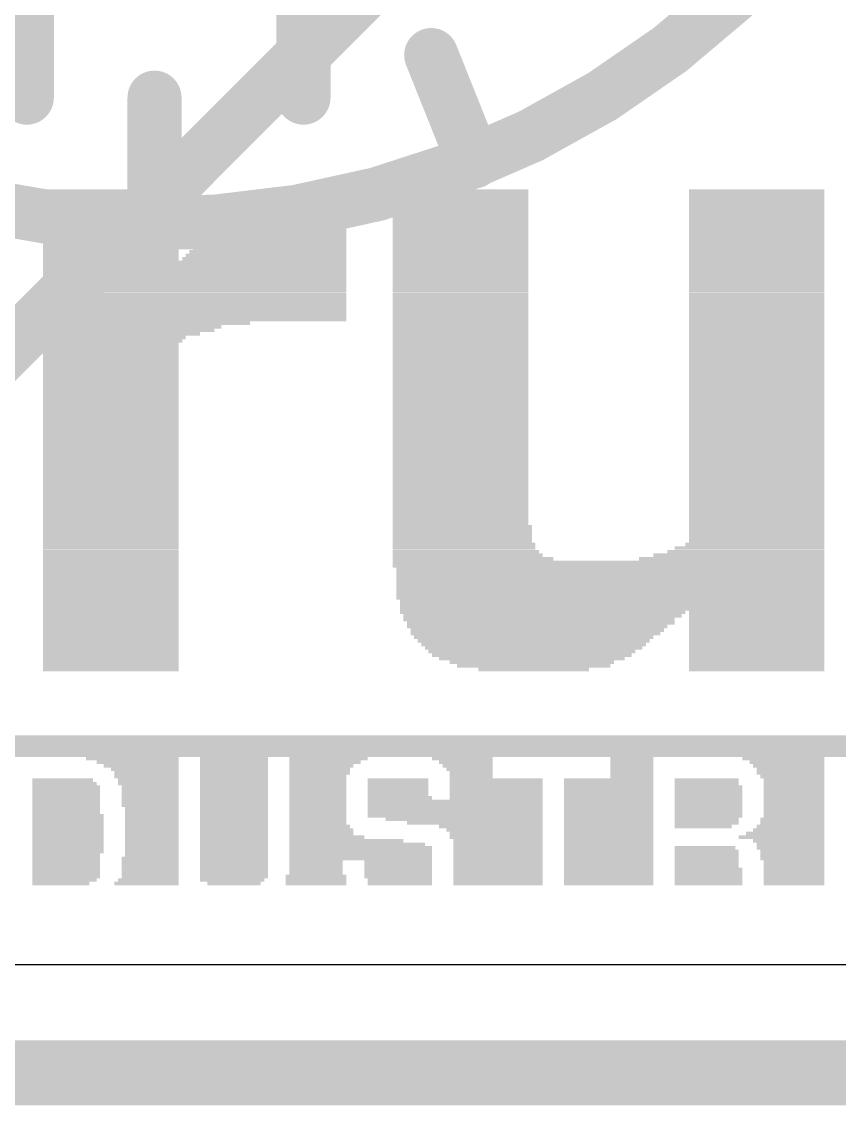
# Model space of a CAD drawing. Extents: x -30.6 to 30.6, y -30.6 to 30.6.
# Drawn here: x 21.88 to 25.72, y -30.63 to -25.54 of the extents above; entities that cross this region are included whole.
import ezdxf

# ---------------------------------------------------------------- set-up
doc = ezdxf.new("R2010")
doc.units = 0
for name, color, linetype in [('1', 12, 'CONTINUOUS'), ('16', 5, 'CONTINUOUS'), ('20', 53, 'CONTINUOUS'), ('21', 40, 'CONTINUOUS')]:
    doc.layers.add(name, color=color, linetype=linetype)

# ---------------------------------------------------------------- blocks, each defined once
blk = doc.blocks.new('RECT')
blk.add_solid([(-0.5, -0.5), (0.5, -0.5), (-0.5, 0.5), (0.5, 0.5)])

msp = doc.modelspace()

# ---------------------------------------------------------------- linework, layer by layer
at = {"layer": '1'}
for points, const_width in [([(21.464, -27.432), (27.865, -21.031)], 0.254), ([(-30.48, -30.48), (30.48, -30.48)], 0.3048)]:
    msp.add_lwpolyline(points, dxfattribs=dict(at, const_width=const_width))
at = {"layer": '16'}
for points, const_width in [([(18.8, -24, 5.1283), (18.8, -21)], 0.254), ([(23.859, -25.6764, 1), (23.741, -25.7236)], 0.127), ([(22.5635, -25.9, 1), (22.4365, -25.9)], 0.127), ([(21.8365, -25.9, 1), (21.9635, -25.9)], 0.127), ([(23.1365, -25.9, 1), (23.2635, -25.9)], 0.127), ([(23.941, -26.2236, 1), (24.059, -26.1764)], 0.127), ([(22.4365, -26.5, 1), (22.5635, -26.5)], 0.127)]:
    msp.add_lwpolyline(points, format="xyb", dxfattribs=dict(at, const_width=const_width))
for points, const_width in [([(21.9, -25.3), (21.9, -25.9)], 0.254), ([(23.2, -25.3), (23.2, -25.9)], 0.254), ([(24, -26.2), (23.8, -25.7)], 0.254), ([(22.5, -26.5), (22.5, -25.9)], 0.254), ([(-30.48, -30.48), (30.48, -30.48)], 0.3048)]:
    msp.add_lwpolyline(points, dxfattribs=dict(at, const_width=const_width))
at = {"layer": '20'}
msp.add_line((29.972, -29.972), (-30.028, -29.972), dxfattribs=at)

# ---------------------------------------------------------------- block references
at = {"layer": '21'}
for p, xscale, yscale in [((22.2949, -26.3388), 0.6371, 0.0168), ((22.2949, -26.3556), 0.6371, 0.0167), ((23.2001, -26.3556), 0.4024, 0.0167), ((23.2085, -26.3388), 0.3856, 0.0168), ((23.9377, -26.3388), 0.637, 0.0168), ((23.9377, -26.3556), 0.637, 0.0167), ((25.3292, -26.3388), 0.6371, 0.0168), ((25.3292, -26.3556), 0.6371, 0.0167), ((22.2949, -26.3723), 0.6371, 0.0168), ((22.2949, -26.3891), 0.6371, 0.0168), ((22.2949, -26.4059), 0.6371, 0.0167), ((23.1499, -26.4059), 0.5029, 0.0167), ((23.1582, -26.3891), 0.4862, 0.0168), ((23.175, -26.3723), 0.4527, 0.0168), ((23.9377, -26.3723), 0.637, 0.0168), ((23.9377, -26.3891), 0.637, 0.0168), ((23.9377, -26.4059), 0.637, 0.0167), ((25.3292, -26.3723), 0.6371, 0.0168), ((25.3292, -26.3891), 0.6371, 0.0168), ((25.3292, -26.4059), 0.6371, 0.0167), ((22.2949, -26.4226), 0.6371, 0.0168), ((22.2949, -26.4394), 0.6371, 0.0167), ((22.2949, -26.4561), 0.6371, 0.0168), ((23.1247, -26.4561), 0.5532, 0.0168), ((23.1331, -26.4226), 0.5365, 0.0168), ((23.1331, -26.4394), 0.5365, 0.0167), ((23.9377, -26.4226), 0.637, 0.0168), ((23.9377, -26.4394), 0.637, 0.0167), ((23.9377, -26.4561), 0.637, 0.0168), ((25.3292, -26.4226), 0.6371, 0.0168), ((25.3292, -26.4394), 0.6371, 0.0167), ((25.3292, -26.4561), 0.6371, 0.0168), ((22.2949, -26.4729), 0.6371, 0.0168), ((22.2949, -26.4897), 0.6371, 0.0167), ((22.2949, -26.5064), 0.6371, 0.0168), ((22.2949, -26.5232), 0.6371, 0.0168), ((23.0828, -26.5232), 0.6371, 0.0168), ((23.0912, -26.5064), 0.6203, 0.0168), ((23.0996, -26.4897), 0.6035, 0.0167), ((23.1079, -26.4729), 0.5868, 0.0168), ((23.9377, -26.4729), 0.637, 0.0168), ((23.9377, -26.4897), 0.637, 0.0167), ((23.9377, -26.5064), 0.637, 0.0168), ((23.9377, -26.5232), 0.637, 0.0168), ((25.3292, -26.4729), 0.6371, 0.0168), ((25.3292, -26.4897), 0.6371, 0.0167), ((25.3292, -26.5064), 0.6371, 0.0168), ((25.3292, -26.5232), 0.6371, 0.0168), ((22.2949, -26.54), 0.6371, 0.0167), ((22.2949, -26.5567), 0.6371, 0.0168), ((22.2949, -26.5735), 0.6371, 0.0168), ((23.0577, -26.5735), 0.6873, 0.0168), ((23.066, -26.5567), 0.6706, 0.0168), ((23.0744, -26.54), 0.6538, 0.0167), ((23.9377, -26.54), 0.637, 0.0167), ((23.9377, -26.5567), 0.637, 0.0168), ((23.9377, -26.5735), 0.637, 0.0168), ((25.3292, -26.54), 0.6371, 0.0167), ((25.3292, -26.5567), 0.6371, 0.0168), ((25.3292, -26.5735), 0.6371, 0.0168), ((22.2949, -26.5903), 0.6371, 0.0167), ((22.2949, -26.607), 0.6371, 0.0168), ((22.2949, -26.6238), 0.6371, 0.0168), ((23.0325, -26.6238), 0.7376, 0.0168), ((23.0409, -26.607), 0.7209, 0.0168), ((23.0493, -26.5903), 0.7041, 0.0167), ((23.9377, -26.5903), 0.637, 0.0167), ((23.9377, -26.607), 0.637, 0.0168), ((23.9377, -26.6238), 0.637, 0.0168), ((25.3292, -26.5903), 0.6371, 0.0167), ((25.3292, -26.607), 0.6371, 0.0168), ((25.3292, -26.6238), 0.6371, 0.0168), ((22.6888, -26.6741), 1.425, 0.0167), ((22.2949, -26.6406), 0.6371, 0.0167), ((22.2949, -26.6573), 0.6371, 0.0168), ((23.0157, -26.6573), 0.7712, 0.0168), ((23.0241, -26.6406), 0.7544, 0.0167), ((23.9377, -26.6406), 0.637, 0.0167), ((23.9377, -26.6573), 0.637, 0.0168), ((23.9377, -26.6741), 0.637, 0.0167), ((25.3292, -26.6406), 0.6371, 0.0167), ((25.3292, -26.6573), 0.6371, 0.0168), ((25.3292, -26.6741), 0.6371, 0.0167), ((22.6888, -26.6908), 1.425, 0.0168), ((22.6888, -26.7076), 1.425, 0.0168), ((22.6888, -26.7244), 1.425, 0.0167), ((23.9377, -26.6908), 0.637, 0.0168), ((23.9377, -26.7076), 0.637, 0.0168), ((23.9377, -26.7244), 0.637, 0.0167), ((25.3292, -26.6908), 0.6371, 0.0168), ((25.3292, -26.7076), 0.6371, 0.0168), ((25.3292, -26.7244), 0.6371, 0.0167), ((22.6888, -26.7411), 1.425, 0.0168), ((22.6888, -26.7579), 1.425, 0.0168), ((22.6888, -26.7747), 1.425, 0.0167), ((23.9377, -26.7411), 0.637, 0.0168), ((23.9377, -26.7579), 0.637, 0.0168), ((23.9377, -26.7747), 0.637, 0.0167), ((25.3292, -26.7411), 0.6371, 0.0168), ((25.3292, -26.7579), 0.6371, 0.0168), ((25.3292, -26.7747), 0.6371, 0.0167), ((22.6888, -26.7914), 1.425, 0.0168), ((22.6888, -26.8082), 1.425, 0.0168), ((22.6888, -26.825), 1.425, 0.0167), ((23.9377, -26.7914), 0.637, 0.0168), ((23.9377, -26.8082), 0.637, 0.0168), ((23.9377, -26.825), 0.637, 0.0167), ((25.3292, -26.7914), 0.6371, 0.0168), ((25.3292, -26.8082), 0.6371, 0.0168), ((25.3292, -26.825), 0.6371, 0.0167), ((22.6888, -26.8417), 1.425, 0.0168), ((22.6888, -26.8585), 1.425, 0.0167), ((22.6888, -26.8752), 1.425, 0.0168), ((23.9377, -26.8417), 0.637, 0.0168), ((23.9377, -26.8585), 0.637, 0.0167), ((23.9377, -26.8752), 0.637, 0.0168), ((25.3292, -26.8417), 0.6371, 0.0168), ((25.3292, -26.8585), 0.6371, 0.0167), ((25.3292, -26.8752), 0.6371, 0.0168), ((22.6888, -26.892), 1.425, 0.0168), ((22.6888, -26.9088), 1.425, 0.0167), ((22.6888, -26.9255), 1.425, 0.0168), ((23.9377, -26.892), 0.637, 0.0168), ((23.9377, -26.9088), 0.637, 0.0167), ((23.9377, -26.9255), 0.637, 0.0168), ((25.3292, -26.892), 0.6371, 0.0168), ((25.3292, -26.9088), 0.6371, 0.0167), ((25.3292, -26.9255), 0.6371, 0.0168), ((22.6888, -26.9423), 1.425, 0.0168), ((22.3954, -26.9758), 0.8382, 0.0168), ((22.4625, -26.9591), 0.9723, 0.0167), ((23.9377, -26.9423), 0.637, 0.0168), ((23.9377, -26.9591), 0.637, 0.0167), ((23.9377, -26.9758), 0.637, 0.0168), ((25.3292, -26.9423), 0.6371, 0.0168), ((25.3292, -26.9591), 0.6371, 0.0167), ((25.3292, -26.9758), 0.6371, 0.0168), ((22.3116, -27.0261), 0.6706, 0.0168), ((22.3787, -26.9926), 0.8047, 0.0168), ((22.3452, -27.0094), 0.7377, 0.0167), ((23.9377, -26.9926), 0.637, 0.0168), ((23.9377, -27.0094), 0.637, 0.0167), ((23.9377, -27.0261), 0.637, 0.0168), ((25.3292, -26.9926), 0.6371, 0.0168), ((25.3292, -27.0094), 0.6371, 0.0167), ((25.3292, -27.0261), 0.6371, 0.0168), ((22.3032, -27.0429), 0.6538, 0.0168), ((22.2949, -27.0597), 0.6371, 0.0167), ((22.2949, -27.0764), 0.6371, 0.0168), ((23.9377, -27.0429), 0.637, 0.0168), ((23.9377, -27.0597), 0.637, 0.0167), ((23.9377, -27.0764), 0.637, 0.0168), ((25.3292, -27.0429), 0.6371, 0.0168), ((25.3292, -27.0597), 0.6371, 0.0167), ((25.3292, -27.0764), 0.6371, 0.0168), ((22.2949, -27.0932), 0.6371, 0.0167), ((22.2949, -27.1099), 0.6371, 0.0168), ((22.2949, -27.1267), 0.6371, 0.0168), ((23.9377, -27.0932), 0.637, 0.0167), ((23.9377, -27.1099), 0.637, 0.0168), ((23.9377, -27.1267), 0.637, 0.0168), ((25.3292, -27.0932), 0.6371, 0.0167), ((25.3292, -27.1099), 0.6371, 0.0168), ((25.3292, -27.1267), 0.6371, 0.0168), ((22.2949, -27.1435), 0.6371, 0.0167), ((22.2949, -27.1602), 0.6371, 0.0168), ((22.2949, -27.177), 0.6371, 0.0168), ((23.9377, -27.1435), 0.637, 0.0167), ((23.9377, -27.1602), 0.637, 0.0168), ((23.9377, -27.177), 0.637, 0.0168), ((25.3292, -27.1435), 0.6371, 0.0167), ((25.3292, -27.1602), 0.6371, 0.0168), ((25.3292, -27.177), 0.6371, 0.0168), ((22.2949, -27.1938), 0.6371, 0.0167), ((22.2949, -27.2105), 0.6371, 0.0168), ((22.2949, -27.2273), 0.6371, 0.0168), ((23.9377, -27.1938), 0.637, 0.0167), ((23.9377, -27.2105), 0.637, 0.0168), ((23.9377, -27.2273), 0.637, 0.0168), ((25.3292, -27.1938), 0.6371, 0.0167), ((25.3292, -27.2105), 0.6371, 0.0168), ((25.3292, -27.2273), 0.6371, 0.0168), ((22.2949, -27.2441), 0.6371, 0.0167), ((22.2949, -27.2608), 0.6371, 0.0168), ((22.2949, -27.2776), 0.6371, 0.0167), ((23.9377, -27.2441), 0.637, 0.0167), ((23.9377, -27.2608), 0.637, 0.0168), ((23.9377, -27.2776), 0.637, 0.0167), ((25.3292, -27.2441), 0.6371, 0.0167), ((25.3292, -27.2608), 0.6371, 0.0168), ((25.3292, -27.2776), 0.6371, 0.0167), ((22.2949, -27.2943), 0.6371, 0.0168), ((22.2949, -27.3111), 0.6371, 0.0168), ((22.2949, -27.3279), 0.6371, 0.0167), ((23.9377, -27.2943), 0.637, 0.0168), ((23.9377, -27.3111), 0.637, 0.0168), ((23.9377, -27.3279), 0.637, 0.0167), ((25.3292, -27.2943), 0.6371, 0.0168), ((25.3292, -27.3111), 0.6371, 0.0168), ((25.3292, -27.3279), 0.6371, 0.0167), ((22.2949, -27.3446), 0.6371, 0.0168), ((22.2949, -27.3614), 0.6371, 0.0168), ((22.2949, -27.3782), 0.6371, 0.0167), ((23.9377, -27.3446), 0.637, 0.0168), ((23.9377, -27.3614), 0.637, 0.0168), ((23.9377, -27.3782), 0.637, 0.0167), ((25.3292, -27.3446), 0.6371, 0.0168), ((25.3292, -27.3614), 0.6371, 0.0168), ((25.3292, -27.3782), 0.6371, 0.0167), ((22.2949, -27.3949), 0.6371, 0.0168), ((22.2949, -27.4117), 0.6371, 0.0168), ((22.2949, -27.4285), 0.6371, 0.0167), ((23.9377, -27.3949), 0.637, 0.0168), ((23.9377, -27.4117), 0.637, 0.0168), ((23.9377, -27.4285), 0.637, 0.0167), ((25.3292, -27.3949), 0.6371, 0.0168), ((25.3292, -27.4117), 0.6371, 0.0168), ((25.3292, -27.4285), 0.6371, 0.0167), ((22.2949, -27.4452), 0.6371, 0.0168), ((22.2949, -27.462), 0.6371, 0.0168), ((22.2949, -27.4788), 0.6371, 0.0167), ((23.9377, -27.4452), 0.637, 0.0168), ((23.9377, -27.462), 0.637, 0.0168), ((23.9377, -27.4788), 0.637, 0.0167), ((25.3292, -27.4452), 0.6371, 0.0168), ((25.3292, -27.462), 0.6371, 0.0168), ((25.3292, -27.4788), 0.6371, 0.0167), ((22.2949, -27.4955), 0.6371, 0.0168), ((22.2949, -27.5123), 0.6371, 0.0167), ((22.2949, -27.529), 0.6371, 0.0168), ((23.9377, -27.4955), 0.637, 0.0168), ((23.9377, -27.5123), 0.637, 0.0167), ((23.9377, -27.529), 0.637, 0.0168), ((25.3292, -27.4955), 0.6371, 0.0168), ((25.3292, -27.5123), 0.6371, 0.0167), ((25.3292, -27.529), 0.6371, 0.0168), ((22.2949, -27.5458), 0.6371, 0.0168), ((22.2949, -27.5626), 0.6371, 0.0167), ((22.2949, -27.5793), 0.6371, 0.0168), ((23.9377, -27.5458), 0.637, 0.0168), ((23.9377, -27.5626), 0.637, 0.0167), ((23.9377, -27.5793), 0.637, 0.0168), ((25.3292, -27.5458), 0.6371, 0.0168), ((25.3292, -27.5626), 0.6371, 0.0167), ((25.3292, -27.5793), 0.6371, 0.0168), ((22.2949, -27.5961), 0.6371, 0.0168), ((22.2949, -27.6129), 0.6371, 0.0167), ((22.2949, -27.6296), 0.6371, 0.0168), ((23.9377, -27.5961), 0.637, 0.0168), ((23.9377, -27.6129), 0.637, 0.0167), ((23.9377, -27.6296), 0.637, 0.0168), ((25.3292, -27.5961), 0.6371, 0.0168), ((25.3292, -27.6129), 0.6371, 0.0167), ((25.3292, -27.6296), 0.6371, 0.0168), ((22.2949, -27.6464), 0.6371, 0.0168), ((22.2949, -27.6632), 0.6371, 0.0167), ((22.2949, -27.6799), 0.6371, 0.0168), ((23.9377, -27.6464), 0.637, 0.0168), ((23.9377, -27.6632), 0.637, 0.0167), ((23.9377, -27.6799), 0.637, 0.0168), ((25.3292, -27.6464), 0.6371, 0.0168), ((25.3292, -27.6632), 0.6371, 0.0167), ((25.3292, -27.6799), 0.6371, 0.0168), ((22.2949, -27.6967), 0.6371, 0.0167), ((22.2949, -27.7134), 0.6371, 0.0168), ((22.2949, -27.7302), 0.6371, 0.0168), ((23.9377, -27.6967), 0.637, 0.0167), ((23.9377, -27.7134), 0.637, 0.0168), ((23.9377, -27.7302), 0.637, 0.0168), ((25.3292, -27.6967), 0.6371, 0.0167), ((25.3292, -27.7134), 0.6371, 0.0168), ((25.3292, -27.7302), 0.6371, 0.0168), ((22.2949, -27.747), 0.6371, 0.0167), ((22.2949, -27.7637), 0.6371, 0.0168), ((22.2949, -27.7805), 0.6371, 0.0168), ((23.9377, -27.747), 0.637, 0.0167), ((23.9377, -27.7637), 0.637, 0.0168), ((23.9377, -27.7805), 0.637, 0.0168), ((25.3292, -27.747), 0.6371, 0.0167), ((25.3292, -27.7637), 0.6371, 0.0168), ((25.3292, -27.7805), 0.6371, 0.0168), ((22.2949, -27.7973), 0.6371, 0.0167), ((22.2949, -27.814), 0.6371, 0.0168), ((22.2949, -27.8308), 0.6371, 0.0168), ((23.9377, -27.7973), 0.637, 0.0167), ((23.9377, -27.814), 0.637, 0.0168), ((23.9377, -27.8308), 0.637, 0.0168), ((25.3292, -27.7973), 0.6371, 0.0167), ((25.3292, -27.814), 0.6371, 0.0168), ((25.3292, -27.8308), 0.6371, 0.0168), ((22.2949, -27.8476), 0.6371, 0.0167), ((22.2949, -27.8643), 0.6371, 0.0168), ((22.2949, -27.8811), 0.6371, 0.0168), ((23.9377, -27.8476), 0.637, 0.0167), ((23.9377, -27.8643), 0.637, 0.0168), ((23.9377, -27.8811), 0.637, 0.0168), ((25.3292, -27.8476), 0.6371, 0.0167), ((25.3292, -27.8643), 0.6371, 0.0168), ((25.3292, -27.8811), 0.6371, 0.0168), ((22.2949, -27.8979), 0.6371, 0.0167), ((22.2949, -27.9146), 0.6371, 0.0168), ((22.2949, -27.9314), 0.6371, 0.0167), ((22.2949, -27.9481), 0.6371, 0.0168), ((23.9377, -27.8979), 0.637, 0.0167), ((23.9461, -27.9146), 0.6538, 0.0168), ((23.9461, -27.9314), 0.6538, 0.0167), ((23.9461, -27.9481), 0.6538, 0.0168), ((25.3292, -27.8979), 0.6371, 0.0167), ((25.3292, -27.9146), 0.6371, 0.0168), ((25.3292, -27.9314), 0.6371, 0.0167), ((25.3292, -27.9481), 0.6371, 0.0168), ((22.2949, -27.9649), 0.6371, 0.0168), ((22.2949, -27.9817), 0.6371, 0.0167), ((22.2949, -27.9984), 0.6371, 0.0168), ((23.9461, -27.9649), 0.6538, 0.0168), ((23.9461, -27.9817), 0.6538, 0.0167), ((23.9545, -27.9984), 0.6706, 0.0168), ((25.3208, -27.9984), 0.6538, 0.0168), ((25.3292, -27.9649), 0.6371, 0.0168), ((25.3292, -27.9817), 0.6371, 0.0167), ((22.2949, -28.0152), 0.6371, 0.0168), ((22.2949, -28.032), 0.6371, 0.0167), ((22.2949, -28.0487), 0.6371, 0.0168), ((23.9545, -28.0152), 0.6706, 0.0168), ((23.9628, -28.032), 0.6873, 0.0167), ((23.9713, -28.0487), 0.7041, 0.0168), ((25.2454, -28.0487), 0.8047, 0.0168), ((25.2789, -28.032), 0.7377, 0.0167), ((25.2957, -28.0152), 0.7041, 0.0168), ((22.2949, -28.0655), 0.6371, 0.0168), ((22.2949, -28.0823), 0.6371, 0.0167), ((22.2949, -28.099), 0.6371, 0.0168), ((23.9964, -28.0655), 0.7544, 0.0168), ((24.6334, -28.0823), 2.0285, 0.0167), ((24.6334, -28.099), 2.0285, 0.0168), ((25.2118, -28.0655), 0.8718, 0.0168), ((22.2949, -28.1158), 0.6371, 0.0167), ((22.2949, -28.1325), 0.6371, 0.0168), ((22.2949, -28.1493), 0.6371, 0.0168), ((24.6419, -28.1158), 2.0117, 0.0167), ((24.6419, -28.1325), 2.0117, 0.0168), ((24.6419, -28.1493), 2.0117, 0.0168), ((22.2949, -28.1661), 0.6371, 0.0167), ((22.2949, -28.1828), 0.6371, 0.0168), ((22.2949, -28.1996), 0.6371, 0.0168), ((24.6419, -28.1661), 2.0117, 0.0167), ((24.6419, -28.1828), 2.0117, 0.0168), ((24.6419, -28.1996), 2.0117, 0.0168), ((22.2949, -28.2164), 0.6371, 0.0167), ((22.2949, -28.2331), 0.6371, 0.0168), ((22.2949, -28.2499), 0.6371, 0.0168), ((24.6419, -28.2164), 2.0117, 0.0167), ((24.6419, -28.2331), 2.0117, 0.0168), ((24.6419, -28.2499), 2.0117, 0.0168), ((22.2949, -28.2667), 0.6371, 0.0167), ((22.2949, -28.2834), 0.6371, 0.0168), ((22.2949, -28.3002), 0.6371, 0.0168), ((24.6502, -28.2667), 1.995, 0.0167), ((24.6502, -28.2834), 1.995, 0.0168), ((24.6502, -28.3002), 1.995, 0.0168), ((22.2949, -28.317), 0.6371, 0.0167), ((22.2949, -28.3337), 0.6371, 0.0168), ((22.2949, -28.3505), 0.6371, 0.0167), ((24.3233, -28.317), 1.3412, 0.0167), ((24.3233, -28.3337), 1.3076, 0.0168), ((24.3066, -28.3505), 1.2741, 0.0167), ((25.3292, -28.317), 0.6371, 0.0167), ((25.3292, -28.3337), 0.6371, 0.0168), ((25.3292, -28.3505), 0.6371, 0.0167), ((22.2949, -28.3672), 0.6371, 0.0168), ((22.2949, -28.384), 0.6371, 0.0168), ((22.2949, -28.4008), 0.6371, 0.0167), ((24.3149, -28.3672), 1.2573, 0.0168), ((24.2981, -28.384), 1.2237, 0.0168), ((24.2981, -28.4008), 1.1903, 0.0167), ((25.3292, -28.3672), 0.6371, 0.0168), ((25.3292, -28.384), 0.6371, 0.0168), ((25.3292, -28.4008), 0.6371, 0.0167), ((22.2949, -28.4175), 0.6371, 0.0168), ((22.2949, -28.4343), 0.6371, 0.0168), ((22.2949, -28.4511), 0.6371, 0.0167), ((24.2898, -28.4175), 1.1735, 0.0168), ((24.2814, -28.4343), 1.1232, 0.0168), ((24.2814, -28.4511), 1.0896, 0.0167), ((25.3292, -28.4175), 0.6371, 0.0168), ((25.3292, -28.4343), 0.6371, 0.0168), ((25.3292, -28.4511), 0.6371, 0.0167), ((22.2949, -28.4678), 0.6371, 0.0168), ((22.2949, -28.4846), 0.6371, 0.0168), ((22.2949, -28.5014), 0.6371, 0.0167), ((24.2814, -28.4678), 1.0562, 0.0168), ((24.2814, -28.4846), 1.0226, 0.0168), ((24.273, -28.5014), 0.9724, 0.0167), ((25.3292, -28.4678), 0.6371, 0.0168), ((25.3292, -28.4846), 0.6371, 0.0168), ((25.3292, -28.5014), 0.6371, 0.0167), ((22.2949, -28.5181), 0.6371, 0.0168), ((22.2949, -28.5349), 0.6371, 0.0167), ((22.2949, -28.5516), 0.6371, 0.0168), ((24.273, -28.5181), 0.9388, 0.0168), ((24.273, -28.5349), 0.8718, 0.0167), ((24.273, -28.5516), 0.7712, 0.0168), ((25.3292, -28.5181), 0.6371, 0.0168), ((25.3292, -28.5349), 0.6371, 0.0167), ((25.3292, -28.5516), 0.6371, 0.0168), ((22.2949, -28.5684), 0.6371, 0.0168), ((22.2949, -28.5852), 0.6371, 0.0167), ((24.2814, -28.5684), 0.7208, 0.0168), ((24.2813, -28.5852), 0.5197, 0.0167), ((25.3292, -28.5684), 0.6371, 0.0168), ((25.3292, -28.5852), 0.6371, 0.0167), ((20.828, -28.9037), 13.998, 0.0168), ((20.828, -28.9205), 13.998, 0.0167), ((20.828, -28.9372), 13.998, 0.0168), ((20.828, -28.954), 13.998, 0.0167), ((20.828, -28.9707), 13.998, 0.0168), ((20.828, -28.9875), 13.998, 0.0168), ((22.3955, -29.0043), 0.4359, 0.0167), ((22.8733, -29.0043), 0.3185, 0.0167), ((23.3175, -29.0043), 0.3688, 0.0167), ((23.9461, -29.0043), 0.285, 0.0167), ((24.7424, -29.0043), 0.2012, 0.0167), ((25.4549, -29.0043), 0.3856, 0.0167), ((22.4206, -29.021), 0.3856, 0.0168), ((22.4374, -29.0378), 0.3521, 0.0168), ((22.4542, -29.0546), 0.3185, 0.0167), ((22.8733, -29.021), 0.3185, 0.0168), ((22.8733, -29.0378), 0.3185, 0.0168), ((22.8733, -29.0546), 0.3185, 0.0167), ((23.3007, -29.021), 0.3352, 0.0168), ((23.284, -29.0378), 0.3017, 0.0168), ((23.2756, -29.0546), 0.2849, 0.0167), ((23.9628, -29.021), 0.2515, 0.0168), ((23.9713, -29.0378), 0.2347, 0.0168), ((23.9796, -29.0546), 0.2179, 0.0167), ((24.7424, -29.021), 0.2012, 0.0168), ((24.7424, -29.0378), 0.2012, 0.0168), ((24.7424, -29.0546), 0.2012, 0.0167), ((25.4717, -29.021), 0.3521, 0.0168), ((25.4801, -29.0378), 0.3353, 0.0168), ((25.4884, -29.0546), 0.3186, 0.0167), ((22.0685, -29.1049), 0.285, 0.0167), ((22.4625, -29.0713), 0.3018, 0.0168), ((22.4625, -29.0881), 0.3018, 0.0168), ((22.4709, -29.1049), 0.285, 0.0167), ((22.8733, -29.0713), 0.3185, 0.0168), ((22.8733, -29.0881), 0.3185, 0.0168), ((22.8733, -29.1049), 0.3185, 0.0167), ((23.2672, -29.0881), 0.2682, 0.0168), ((23.2672, -29.1049), 0.2682, 0.0167), ((23.2756, -29.0713), 0.2849, 0.0168), ((23.6444, -29.1049), 0.2849, 0.0167), ((23.988, -29.0713), 0.2012, 0.0168), ((23.988, -29.0881), 0.2012, 0.0168), ((24.1054, -29.1049), 0.4359, 0.0167), ((24.6334, -29.1049), 0.4191, 0.0167), ((24.7424, -29.0713), 0.2012, 0.0168), ((24.7424, -29.0881), 0.2012, 0.0168), ((25.0945, -29.1049), 0.3017, 0.0167), ((25.4884, -29.0713), 0.3186, 0.0168), ((25.4968, -29.0881), 0.3018, 0.0168), ((25.5052, -29.1049), 0.285, 0.0167), ((22.0769, -29.1216), 0.3018, 0.0168), ((22.0853, -29.1384), 0.3186, 0.0168), ((22.0853, -29.1552), 0.3186, 0.0167), ((22.4709, -29.1216), 0.285, 0.0168), ((22.4793, -29.1384), 0.2683, 0.0168), ((22.4793, -29.1552), 0.2683, 0.0167), ((22.8733, -29.1216), 0.3185, 0.0168), ((22.8733, -29.1384), 0.3185, 0.0168), ((22.8733, -29.1552), 0.3185, 0.0167), ((23.2672, -29.1216), 0.2682, 0.0168), ((23.2672, -29.1384), 0.2682, 0.0168), ((23.2672, -29.1552), 0.2682, 0.0167), ((23.6444, -29.1216), 0.2849, 0.0168), ((23.6444, -29.1384), 0.2849, 0.0168), ((23.6444, -29.1552), 0.2849, 0.0167), ((24.1054, -29.1216), 0.4359, 0.0168), ((24.1054, -29.1384), 0.4359, 0.0168), ((24.1054, -29.1552), 0.4359, 0.0167), ((24.6334, -29.1216), 0.4191, 0.0168), ((24.6334, -29.1384), 0.4191, 0.0168), ((24.6334, -29.1552), 0.4191, 0.0167), ((25.0945, -29.1216), 0.3017, 0.0168), ((25.1029, -29.1384), 0.3185, 0.0168), ((25.1029, -29.1552), 0.3185, 0.0167), ((25.5052, -29.1216), 0.285, 0.0168), ((25.5052, -29.1384), 0.285, 0.0168), ((25.5052, -29.1552), 0.285, 0.0167), ((22.0853, -29.1719), 0.3186, 0.0168), ((22.0853, -29.1887), 0.3186, 0.0167), ((22.0853, -29.2054), 0.3186, 0.0168), ((22.4793, -29.1719), 0.2683, 0.0168), ((22.4793, -29.1887), 0.2683, 0.0167), ((22.4793, -29.2054), 0.2683, 0.0168), ((22.8733, -29.1719), 0.3185, 0.0168), ((22.8733, -29.1887), 0.3185, 0.0167), ((22.8733, -29.2054), 0.3185, 0.0168), ((23.2672, -29.1719), 0.2682, 0.0168), ((23.2672, -29.1887), 0.2682, 0.0167), ((23.2672, -29.2054), 0.2682, 0.0168), ((23.9126, -29.2054), 0.8214, 0.0168), ((23.6444, -29.1719), 0.2849, 0.0168), ((23.6528, -29.1887), 0.3017, 0.0167), ((24.1054, -29.1719), 0.4359, 0.0168), ((24.1054, -29.1887), 0.4359, 0.0167), ((24.6334, -29.1719), 0.4191, 0.0168), ((24.6334, -29.1887), 0.4191, 0.0167), ((24.6334, -29.2054), 0.4191, 0.0168), ((25.1029, -29.1719), 0.3185, 0.0168), ((25.1029, -29.1887), 0.3185, 0.0167), ((25.1029, -29.2054), 0.3185, 0.0168), ((25.5052, -29.1719), 0.285, 0.0168), ((25.5052, -29.1887), 0.285, 0.0167), ((25.5052, -29.2054), 0.285, 0.0168), ((22.0853, -29.2222), 0.3186, 0.0168), ((22.0853, -29.239), 0.3186, 0.0167), ((22.0853, -29.2557), 0.3186, 0.0168), ((22.4793, -29.2222), 0.2683, 0.0168), ((22.4877, -29.239), 0.2515, 0.0167), ((22.4877, -29.2557), 0.2515, 0.0168), ((22.8733, -29.2222), 0.3185, 0.0168), ((22.8733, -29.239), 0.3185, 0.0167), ((22.8733, -29.2557), 0.3185, 0.0168), ((23.2672, -29.2222), 0.2682, 0.0168), ((23.2672, -29.239), 0.2682, 0.0167), ((23.2672, -29.2557), 0.2682, 0.0168), ((23.9126, -29.2222), 0.8214, 0.0168), ((23.9126, -29.239), 0.8214, 0.0167), ((23.9126, -29.2557), 0.8214, 0.0168), ((24.6334, -29.2222), 0.4191, 0.0168), ((24.6334, -29.239), 0.4191, 0.0167), ((24.6334, -29.2557), 0.4191, 0.0168), ((25.1029, -29.2222), 0.3185, 0.0168), ((25.1029, -29.239), 0.3185, 0.0167), ((25.1029, -29.2557), 0.3185, 0.0168), ((25.5052, -29.2222), 0.285, 0.0168), ((25.5052, -29.239), 0.285, 0.0167), ((25.5052, -29.2557), 0.285, 0.0168), ((22.0937, -29.2725), 0.3353, 0.0168), ((22.0937, -29.2893), 0.3353, 0.0167), ((22.0937, -29.306), 0.3353, 0.0168), ((22.4877, -29.2725), 0.2515, 0.0168), ((22.4877, -29.2893), 0.2515, 0.0167), ((22.4877, -29.306), 0.2515, 0.0168), ((22.8733, -29.2725), 0.3185, 0.0168), ((22.8733, -29.2893), 0.3185, 0.0167), ((22.8733, -29.306), 0.3185, 0.0168), ((23.2672, -29.2725), 0.2682, 0.0168), ((23.2672, -29.2893), 0.2682, 0.0167), ((23.2672, -29.306), 0.2682, 0.0168), ((23.9126, -29.2725), 0.8214, 0.0168), ((23.9545, -29.2893), 0.7376, 0.0167), ((24.0048, -29.306), 0.637, 0.0168), ((24.6334, -29.2725), 0.4191, 0.0168), ((24.6334, -29.2893), 0.4191, 0.0167), ((24.6334, -29.306), 0.4191, 0.0168), ((25.1029, -29.2725), 0.3185, 0.0168), ((25.0945, -29.2893), 0.3017, 0.0167), ((25.0945, -29.306), 0.3017, 0.0168), ((25.4968, -29.2893), 0.3018, 0.0167), ((25.4968, -29.306), 0.3018, 0.0168), ((25.5052, -29.2725), 0.285, 0.0168), ((22.0937, -29.3228), 0.3353, 0.0168), ((22.0937, -29.3396), 0.3353, 0.0167), ((22.0937, -29.3563), 0.3353, 0.0168), ((22.0937, -29.3731), 0.3353, 0.0167), ((22.4877, -29.3228), 0.2515, 0.0168), ((22.4877, -29.3396), 0.2515, 0.0167), ((22.4877, -29.3563), 0.2515, 0.0168), ((22.4877, -29.3731), 0.2515, 0.0167), ((22.8733, -29.3228), 0.3185, 0.0168), ((22.8733, -29.3396), 0.3185, 0.0167), ((22.8733, -29.3563), 0.3185, 0.0168), ((22.8733, -29.3731), 0.3185, 0.0167), ((23.3091, -29.3731), 0.352, 0.0167), ((23.2756, -29.3228), 0.2849, 0.0168), ((23.284, -29.3396), 0.3017, 0.0167), ((23.284, -29.3563), 0.3017, 0.0168), ((24.0802, -29.3228), 0.4862, 0.0168), ((24.097, -29.3396), 0.4526, 0.0167), ((24.1054, -29.3563), 0.4359, 0.0168), ((24.1054, -29.3731), 0.4359, 0.0167), ((24.6334, -29.3228), 0.4191, 0.0168), ((24.6334, -29.3396), 0.4191, 0.0167), ((24.6334, -29.3563), 0.4191, 0.0168), ((24.6334, -29.3731), 0.4191, 0.0167), ((25.0777, -29.3228), 0.2682, 0.0168), ((25.4465, -29.3731), 0.4024, 0.0167), ((25.4633, -29.3563), 0.3689, 0.0168), ((25.4801, -29.3396), 0.3353, 0.0167), ((25.4884, -29.3228), 0.3186, 0.0168), ((22.0937, -29.3898), 0.3353, 0.0168), ((22.0937, -29.4066), 0.3353, 0.0168), ((22.0937, -29.4234), 0.3353, 0.0167), ((22.4877, -29.3898), 0.2515, 0.0168), ((22.4877, -29.4066), 0.2515, 0.0168), ((22.4877, -29.4234), 0.2515, 0.0167), ((22.8733, -29.3898), 0.3185, 0.0168), ((22.8733, -29.4066), 0.3185, 0.0168), ((22.8733, -29.4234), 0.3185, 0.0167), ((23.4013, -29.3898), 0.5364, 0.0168), ((23.4516, -29.4066), 0.637, 0.0168), ((23.4684, -29.4234), 0.6705, 0.0167), ((24.1137, -29.3898), 0.4191, 0.0168), ((24.1137, -29.4066), 0.4191, 0.0168), ((24.1137, -29.4234), 0.4191, 0.0167), ((24.6334, -29.3898), 0.4191, 0.0168), ((24.6334, -29.4066), 0.4191, 0.0168), ((24.6334, -29.4234), 0.4191, 0.0167), ((25.0861, -29.4234), 0.285, 0.0167), ((25.4801, -29.3898), 0.3353, 0.0168), ((25.4884, -29.4066), 0.3186, 0.0168), ((25.4884, -29.4234), 0.3186, 0.0167), ((22.0853, -29.4569), 0.3186, 0.0168), ((22.0853, -29.4737), 0.3186, 0.0167), ((22.0937, -29.4401), 0.3353, 0.0168), ((22.4793, -29.4737), 0.2683, 0.0167), ((22.4877, -29.4401), 0.2515, 0.0168), ((22.4877, -29.4569), 0.2515, 0.0168), ((22.8733, -29.4401), 0.3185, 0.0168), ((22.8733, -29.4569), 0.3185, 0.0168), ((22.8733, -29.4737), 0.3185, 0.0167), ((23.4684, -29.4401), 0.6705, 0.0168), ((23.4684, -29.4569), 0.6705, 0.0168), ((23.4684, -29.4737), 0.6705, 0.0167), ((24.1137, -29.4401), 0.4191, 0.0168), ((24.1137, -29.4569), 0.4191, 0.0168), ((24.1137, -29.4737), 0.4191, 0.0167), ((24.6334, -29.4401), 0.4191, 0.0168), ((24.6334, -29.4569), 0.4191, 0.0168), ((24.6334, -29.4737), 0.4191, 0.0167), ((25.0945, -29.4401), 0.3017, 0.0168), ((25.0945, -29.4569), 0.3017, 0.0168), ((25.0945, -29.4737), 0.3017, 0.0167), ((25.4968, -29.4401), 0.3018, 0.0168), ((25.4968, -29.4569), 0.3018, 0.0168), ((25.4968, -29.4737), 0.3018, 0.0167), ((22.0853, -29.4904), 0.3186, 0.0168), ((22.0853, -29.5072), 0.3186, 0.0168), ((22.0853, -29.524), 0.3186, 0.0167), ((22.4793, -29.4904), 0.2683, 0.0168), ((22.4793, -29.5072), 0.2683, 0.0168), ((22.4793, -29.524), 0.2683, 0.0167), ((22.8733, -29.4904), 0.3185, 0.0168), ((22.8733, -29.5072), 0.3185, 0.0168), ((22.8733, -29.524), 0.3185, 0.0167), ((23.2588, -29.4904), 0.2514, 0.0168), ((23.2588, -29.5072), 0.2514, 0.0168), ((23.2588, -29.524), 0.2514, 0.0167), ((23.6444, -29.4904), 0.3185, 0.0168), ((23.6444, -29.5072), 0.3185, 0.0168), ((23.6444, -29.524), 0.3185, 0.0167), ((24.1137, -29.4904), 0.4191, 0.0168), ((24.1137, -29.5072), 0.4191, 0.0168), ((24.1137, -29.524), 0.4191, 0.0167), ((24.6334, -29.4904), 0.4191, 0.0168), ((24.6334, -29.5072), 0.4191, 0.0168), ((24.6334, -29.524), 0.4191, 0.0167), ((25.0945, -29.4904), 0.3017, 0.0168), ((25.0945, -29.5072), 0.3017, 0.0168), ((25.1029, -29.524), 0.3185, 0.0167), ((25.5052, -29.4904), 0.285, 0.0168), ((25.5052, -29.5072), 0.285, 0.0168), ((25.5052, -29.524), 0.285, 0.0167), ((22.0853, -29.5407), 0.3186, 0.0168), ((22.0853, -29.5575), 0.3186, 0.0168), ((22.0769, -29.5743), 0.3018, 0.0167), ((22.4709, -29.5743), 0.285, 0.0167), ((22.4793, -29.5407), 0.2683, 0.0168), ((22.4793, -29.5575), 0.2683, 0.0168), ((22.8733, -29.5407), 0.3185, 0.0168), ((22.8733, -29.5575), 0.3185, 0.0168), ((22.8649, -29.5743), 0.3017, 0.0167), ((23.2588, -29.5575), 0.285, 0.0168), ((23.2588, -29.5743), 0.285, 0.0167), ((23.2588, -29.5407), 0.2514, 0.0168), ((23.6444, -29.5407), 0.3185, 0.0168), ((23.6444, -29.5575), 0.3185, 0.0168), ((23.6528, -29.5743), 0.3017, 0.0167), ((24.1137, -29.5407), 0.4191, 0.0168), ((24.1137, -29.5575), 0.4191, 0.0168), ((24.1137, -29.5743), 0.4191, 0.0167), ((24.6334, -29.5407), 0.4191, 0.0168), ((24.6334, -29.5575), 0.4191, 0.0168), ((24.6334, -29.5743), 0.4191, 0.0167), ((25.1029, -29.5407), 0.3185, 0.0168), ((25.1029, -29.5575), 0.3185, 0.0168), ((25.1029, -29.5743), 0.3185, 0.0167), ((25.5052, -29.5407), 0.285, 0.0168), ((25.5052, -29.5575), 0.285, 0.0168), ((25.5052, -29.5743), 0.285, 0.0167), ((22.0602, -29.591), 0.2683, 0.0168), ((22.4625, -29.591), 0.3018, 0.0168), ((22.8732, -29.591), 0.2514, 0.0168), ((23.2588, -29.591), 0.285, 0.0168), ((23.6528, -29.591), 0.3017, 0.0168), ((24.1137, -29.591), 0.4191, 0.0168), ((24.6334, -29.591), 0.4191, 0.0168), ((25.1029, -29.591), 0.3185, 0.0168), ((25.5052, -29.591), 0.285, 0.0168)]:
    msp.add_blockref('RECT', p, dxfattribs=dict(at, xscale=xscale, yscale=yscale))

doc.saveas('drawing.dxf')
